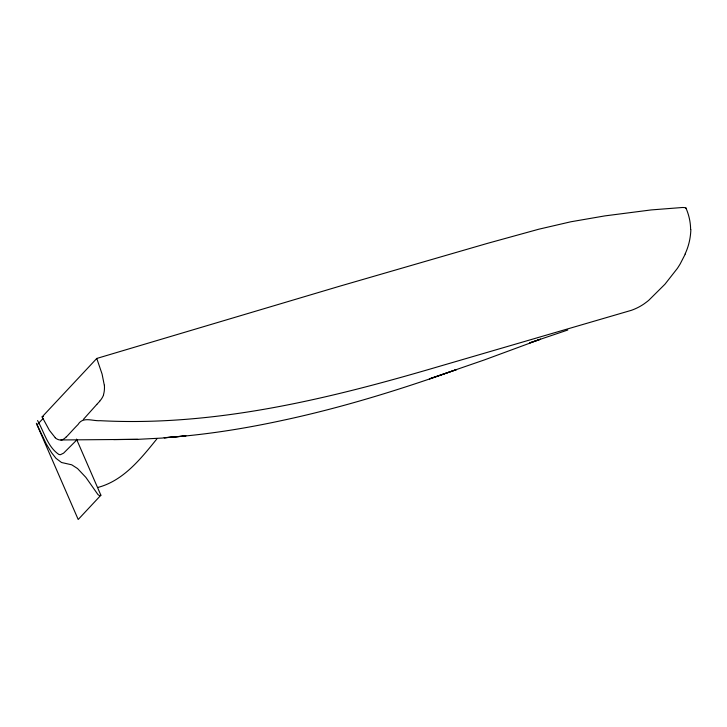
<?xml version="1.0" encoding="UTF-8"?>
<svg xmlns="http://www.w3.org/2000/svg" width="727" height="727" viewBox="0 0 727 727"><rect width="100%" height="100%" fill="white"/><g stroke="black" fill="none" stroke-linecap="round" stroke-linejoin="round"><path stroke-width="1.09" d="M685.252 254.087L680.227 263.846A142.719 121.909 43.1 0 1 677.355 268.408L664.951 284.23L648.793 300.269A108.259 92.474 43.1 0 1 647.021 301.696L644.158 303.822A70.646 60.341 43.1 0 1 631.345 310.329L436.373 367.226C327.486 399.141 214.638 426.667 100.335 420.688C92.62 421.278 82.914 416.217 78.053 424.523C74.009 428.503 70.328 432.829 66.384 436.9M156.814 438.99C140.902 458.628 123.517 480.711 97.9 487.435M83.278 419.524L96.864 404.348M685.67 208.531L686.097 208.031A7.861 1.845 -23.5 0 0 685.588 207.749A22.628 5.325 -23.5 0 0 684.725 207.604L683.598 207.531A69.192 16.267 -23.5 0 0 682.38 207.504L651.219 209.921L604.891 215.892L570.84 221.78L538.825 229.205L487.572 243.336L339.036 286.393L96.773 358.447L42.102 416.907L49.409 430.329L55.216 437.663M99.772 401.204L97.045 404.157M43.12 418.443L37.068 424.922L78.198 519.496L100.889 495.223L76.489 439.099M100.889 495.223L99.717 495.796L97.972 494.614L85.904 477.421L77.544 468.551L71.728 464.807L61.513 462.499L56.015 458.337L51.553 452.685L46.246 443.906L36.35 423.259M76.953 439.79L63.622 453.13L60.523 454.657A15.776 7.315 73.8 0 1 58.742 454.375C47.546 446.687 44.038 431.811 37.559 420.533M567.778 330.013L529.483 342.944L540.561 339.191L484.364 359.929L429.393 378.894L456.52 369.589C400.722 389.445 344.025 407.02 286.12 419.624L283.585 420.161C244.236 428.739 204.351 435.046 164.148 437.736L185.939 435.882L161.785 438.081L137.676 439.344L113.721 439.581M42.102 416.907L43.42 416.535M61.05 439.962L137.676 439.344M96.773 358.447L102.071 374.023L104.297 385.183M104.406 385.237A22.101 10.251 73.8 0 1 103.479 394.634M103.616 394.861A45.91 21.292 73.8 0 1 99.708 401.068M61.132 439.917A22.101 10.251 73.8 0 1 55.216 437.836M66.321 436.763A45.91 21.292 73.8 0 1 61.213 440.198M686.034 208.258A54.925 46.919 43.1 0 1 690.605 229.441M690.859 229.487A76.517 65.357 43.1 0 1 685.088 253.987"/></g></svg>
